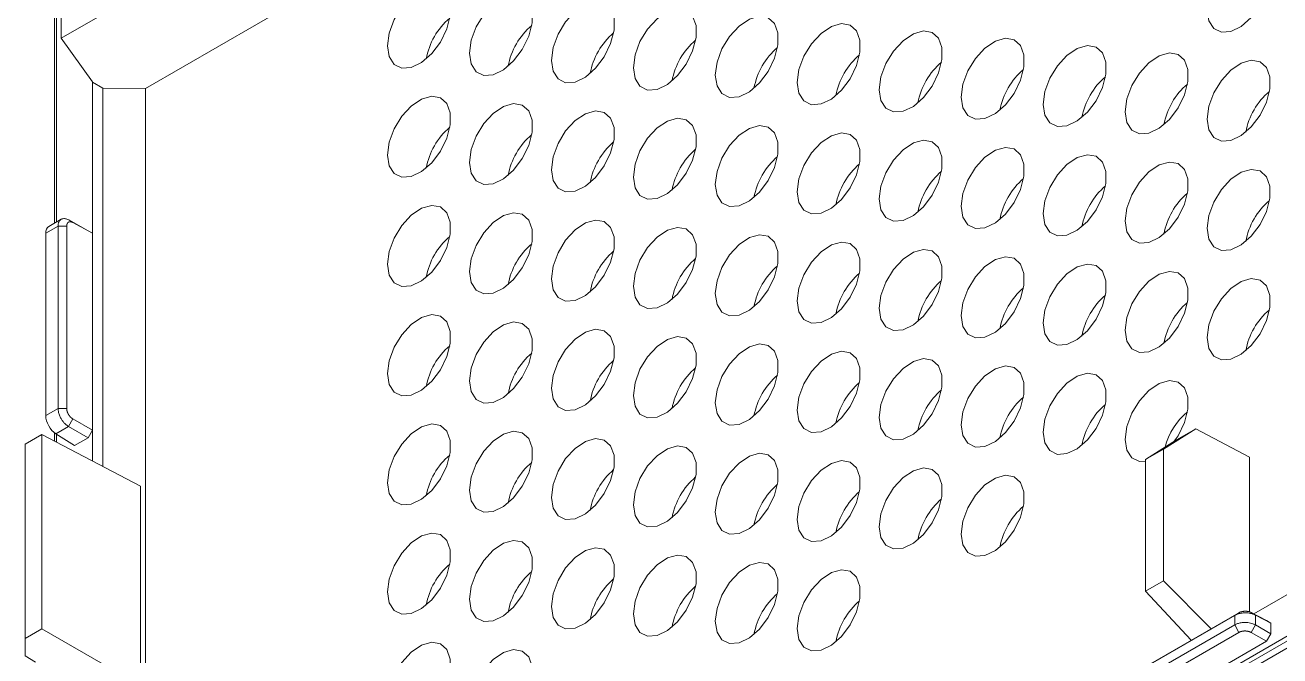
# Model space of a CAD drawing. Header units: millimetres. Extents: x 2 to 295, y 1 to 209.
# Drawn here: x 225.24 to 246.33, y 66.47 to 77.08 of the extents above; entities that cross this region are included whole.
import ezdxf

# ---------------------------------------------------------------- set-up
doc = ezdxf.new("R2010")
doc.units = ezdxf.units.MM

msp = doc.modelspace()

# ---------------------------------------------------------------- linework, layer by layer
at = {"color": 7, "linetype": 'Continuous', "lineweight": 15}
for p, q in [((225.7331, 79.0066), (225.7331, 73.7539)), ((225.7669, 78.9843), (225.7669, 73.7734)), ((225.8417, 76.8654), (227.7612, 77.9736)), ((227.2619, 76.0154), (229.7503, 77.452)), ((225.8417, 77.2125), (225.8417, 76.8654)), ((225.8417, 76.8654), (226.372, 76.1279)), ((227.4286, 55.827), (262.7839, 76.2372)), ((227.4993, 55.7843), (262.8546, 76.1945)), ((226.3681, 76.1257), (226.372, 76.1279)), ((226.3681, 73.5831), (226.3681, 76.1257)), ((226.5428, 76.0248), (226.3681, 76.1257)), ((226.5428, 76.0248), (226.5428, 69.6599)), ((226.5428, 76.0248), (227.2619, 76.0154)), ((227.2619, 76.0154), (227.2619, 57.0373)), ((227.4993, 55.6655), (262.8546, 76.0757)), ((225.7912, 73.7029), (225.5839, 73.5832)), ((225.8454, 73.8187), (225.6345, 73.697)), ((225.7912, 70.6363), (225.7912, 73.7029)), ((225.7912, 73.7029), (225.9359, 73.7029)), ((225.9359, 73.7029), (225.9359, 70.6363)), ((225.9703, 73.8063), (226.041, 73.7636)), ((225.9703, 73.8063), (226.2957, 73.6268)), ((226.3681, 73.5831), (226.041, 73.7636)), ((226.2957, 73.6268), (226.3681, 73.5831)), ((225.5839, 73.5832), (225.5839, 70.5166)), ((226.3681, 70.2707), (226.3681, 73.5831)), ((225.5839, 70.5166), (225.7912, 70.6363)), ((225.7912, 70.6363), (225.9359, 70.6363)), ((225.9662, 70.3338), (226.0386, 70.461)), ((226.0386, 70.461), (226.3681, 70.2707)), ((225.9662, 70.3338), (225.7527, 70.2105)), ((226.2958, 70.1436), (225.9662, 70.3338)), ((226.3681, 70.2707), (226.2958, 70.1436)), ((226.3681, 69.7518), (226.3681, 70.2707)), ((244.9149, 70.2943), (244.3726, 69.9527)), ((244.5903, 70.1069), (244.9149, 70.2943)), ((245.819, 69.8187), (244.9149, 70.2943)), ((225.5196, 70.1982), (225.2368, 70.0349)), ((225.2368, 70.0349), (225.2368, 66.7687)), ((225.5196, 66.932), (225.5196, 70.1982)), ((227.1741, 69.3278), (225.5196, 70.1982)), ((225.7331, 70.2242), (225.7331, 70.0858)), ((226.0676, 70.0118), (225.7527, 70.2105)), ((225.7669, 70.2016), (225.7669, 70.0681)), ((226.2958, 70.1436), (226.0676, 70.0118)), ((244.0721, 69.7793), (244.5903, 70.1069)), ((244.3726, 69.9527), (244.0721, 69.7793)), ((244.3726, 67.7361), (244.3726, 69.9527)), ((244.0721, 69.7793), (244.0721, 67.5626)), ((245.819, 67.2137), (245.819, 69.8187)), ((227.1741, 65.9768), (227.1741, 69.3278)), ((247.1828, 67.9251), (245.8923, 67.1801)), ((244.0721, 67.5626), (244.3726, 67.7361)), ((244.3726, 67.7361), (245.175, 66.9311)), ((244.8388, 66.7371), (244.0721, 67.5626)), ((245.5699, 67.1553), (243.7942, 66.1302)), ((243.8648, 66.1748), (245.6405, 67.1999)), ((245.6405, 67.1999), (245.5699, 67.1553)), ((245.5699, 66.9958), (245.5699, 67.1553)), ((245.847, 67.2039), (245.9194, 67.1602)), ((245.847, 67.2039), (246.1042, 67.0686)), ((245.9194, 67.1602), (245.9194, 66.9954)), ((246.1766, 67.0249), (245.9194, 67.1602)), ((225.2368, 66.7687), (225.5196, 66.932)), ((227.1741, 65.9768), (225.5196, 66.932)), ((243.7942, 65.9707), (245.5699, 66.9958)), ((245.6405, 66.8696), (243.8648, 65.8445)), ((245.6405, 66.8696), (245.5699, 66.9958)), ((245.847, 66.8682), (245.9194, 66.9954)), ((246.1042, 66.7197), (245.847, 66.8682)), ((245.9194, 66.9954), (246.1766, 66.8469)), ((246.1042, 67.0686), (246.1766, 67.0249)), ((246.1766, 66.8469), (246.1766, 67.0249)), ((225.2368, 66.7687), (225.2368, 66.4765)), ((244.1083, 65.5676), (246.1042, 66.7197)), ((246.1766, 66.8469), (246.1042, 66.7197)), ((225.2368, 66.4765), (225.4135, 66.3698))]:
    msp.add_line(p, q, dxfattribs=at)
at = {"color": 7, "linetype": 'Continuous', "lineweight": 15, "flags": 128}
for points in [[(245.1063, 77.3413), (245.135, 77.5567), (245.2181, 77.782), (245.3465, 77.9927), (245.5064, 78.1659), (245.6804, 78.283), (245.8496, 78.3312), (245.9958, 78.3053), (246.103, 78.2081), (246.1597, 78.0502), (246.1597, 77.8486), (246.103, 77.6252), (245.9958, 77.4042), (245.8496, 77.2096), (245.6804, 77.0624), (245.5064, 76.9786), (245.3465, 76.9673), (245.2181, 77.0297), (245.135, 77.159), (245.1063, 77.3413)], [(231.3279, 76.736), (231.3566, 76.9515), (231.4397, 77.1767), (231.5682, 77.3874), (231.728, 77.5607), (231.902, 77.6778), (232.0713, 77.726), (232.2174, 77.7001), (232.3246, 77.6029), (232.3813, 77.445), (232.3813, 77.2434), (232.3246, 77.02), (232.2174, 76.799), (232.0713, 76.6043), (231.902, 76.4572), (231.728, 76.3734), (231.5682, 76.3621), (231.4397, 76.4244), (231.3566, 76.5538), (231.3279, 76.736)], [(232.7057, 76.6128), (232.7345, 76.8283), (232.8176, 77.0535), (232.946, 77.2642), (233.1059, 77.4375), (233.2799, 77.5546), (233.4491, 77.6028), (233.5952, 77.5769), (233.7025, 77.4797), (233.7592, 77.3218), (233.7592, 77.1202), (233.7025, 76.8968), (233.5952, 76.6758), (233.4491, 76.4812), (233.2799, 76.334), (233.1059, 76.2502), (232.946, 76.2389), (232.8176, 76.3012), (232.7345, 76.4306), (232.7057, 76.6128)], [(234.0836, 76.4896), (234.1123, 76.7051), (234.1954, 76.9303), (234.3238, 77.141), (234.4837, 77.3143), (234.6577, 77.4314), (234.8269, 77.4796), (234.9731, 77.4537), (235.0803, 77.3565), (235.137, 77.1986), (235.137, 76.997), (235.0803, 76.7736), (234.9731, 76.5526), (234.8269, 76.358), (234.6577, 76.2108), (234.4837, 76.127), (234.3238, 76.1157), (234.1954, 76.178), (234.1123, 76.3074), (234.0836, 76.4896)], [(235.4614, 76.3664), (235.4901, 76.5819), (235.5732, 76.8071), (235.7017, 77.0178), (235.8615, 77.1911), (236.0355, 77.3082), (236.2048, 77.3564), (236.3509, 77.3305), (236.4581, 77.2333), (236.5148, 77.0754), (236.5148, 76.8738), (236.4581, 76.6504), (236.3509, 76.4294), (236.2048, 76.2348), (236.0355, 76.0876), (235.8615, 76.0038), (235.7017, 75.9925), (235.5732, 76.0549), (235.4901, 76.1842), (235.4614, 76.3664)], [(236.8392, 76.2432), (236.868, 76.4587), (236.9511, 76.6839), (237.0795, 76.8946), (237.2394, 77.0679), (237.4134, 77.185), (237.5826, 77.2332), (237.7288, 77.2073), (237.836, 77.1101), (237.8927, 76.9522), (237.8927, 76.7506), (237.836, 76.5272), (237.7288, 76.3062), (237.5826, 76.1116), (237.4134, 75.9644), (237.2394, 75.8806), (237.0795, 75.8693), (236.9511, 75.9317), (236.868, 76.061), (236.8392, 76.2432)], [(238.2171, 76.12), (238.2458, 76.3355), (238.3289, 76.5607), (238.4573, 76.7714), (238.6172, 76.9447), (238.7912, 77.0618), (238.9604, 77.11), (239.1066, 77.0841), (239.2138, 76.9869), (239.2705, 76.829), (239.2705, 76.6274), (239.2138, 76.404), (239.1066, 76.183), (238.9604, 75.9884), (238.7912, 75.8412), (238.6172, 75.7574), (238.4573, 75.7461), (238.3289, 75.8085), (238.2458, 75.9378), (238.2171, 76.12)], [(239.5949, 75.9968), (239.6237, 76.2123), (239.7067, 76.4375), (239.8352, 76.6482), (239.9951, 76.8215), (240.169, 76.9386), (240.3383, 76.9868), (240.4844, 76.9609), (240.5917, 76.8637), (240.6483, 76.7058), (240.6483, 76.5042), (240.5917, 76.2808), (240.4844, 76.0598), (240.3383, 75.8652), (240.169, 75.718), (239.9951, 75.6342), (239.8352, 75.6229), (239.7067, 75.6853), (239.6237, 75.8146), (239.5949, 75.9968)], [(240.9728, 75.8736), (241.0015, 76.0891), (241.0846, 76.3143), (241.213, 76.525), (241.3729, 76.6983), (241.5469, 76.8154), (241.7161, 76.8636), (241.8623, 76.8377), (241.9695, 76.7405), (242.0262, 76.5826), (242.0262, 76.381), (241.9695, 76.1576), (241.8623, 75.9366), (241.7161, 75.742), (241.5469, 75.5948), (241.3729, 75.511), (241.213, 75.4997), (241.0846, 75.5621), (241.0015, 75.6914), (240.9728, 75.8736)], [(242.3506, 75.7504), (242.3793, 75.9659), (242.4624, 76.1911), (242.5909, 76.4018), (242.7507, 76.5751), (242.9247, 76.6922), (243.094, 76.7404), (243.2401, 76.7145), (243.3473, 76.6173), (243.404, 76.4594), (243.404, 76.2578), (243.3473, 76.0344), (243.2401, 75.8134), (243.094, 75.6188), (242.9247, 75.4716), (242.7507, 75.3878), (242.5909, 75.3765), (242.4624, 75.4389), (242.3793, 75.5682), (242.3506, 75.7504)], [(243.7284, 75.6272), (243.7572, 75.8427), (243.8403, 76.0679), (243.9687, 76.2786), (244.1286, 76.4519), (244.3026, 76.569), (244.4718, 76.6172), (244.6179, 76.5913), (244.7252, 76.4941), (244.7819, 76.3362), (244.7819, 76.1346), (244.7252, 75.9112), (244.6179, 75.6902), (244.4718, 75.4956), (244.3026, 75.3484), (244.1286, 75.2646), (243.9687, 75.2533), (243.8403, 75.3157), (243.7572, 75.445), (243.7284, 75.6272)], [(245.1063, 75.504), (245.135, 75.7195), (245.2181, 75.9447), (245.3465, 76.1554), (245.5064, 76.3287), (245.6804, 76.4458), (245.8496, 76.494), (245.9958, 76.4681), (246.103, 76.3709), (246.1597, 76.213), (246.1597, 76.0114), (246.103, 75.788), (245.9958, 75.567), (245.8496, 75.3724), (245.6804, 75.2252), (245.5064, 75.1414), (245.3465, 75.1301), (245.2181, 75.1925), (245.135, 75.3218), (245.1063, 75.504)], [(231.3279, 74.8988), (231.3566, 75.1143), (231.4397, 75.3395), (231.5682, 75.5502), (231.728, 75.7235), (231.902, 75.8406), (232.0713, 75.8888), (232.2174, 75.8629), (232.3246, 75.7657), (232.3813, 75.6078), (232.3813, 75.4062), (232.3246, 75.1828), (232.2174, 74.9618), (232.0713, 74.7671), (231.902, 74.6199), (231.728, 74.5362), (231.5682, 74.5248), (231.4397, 74.5872), (231.3566, 74.7166), (231.3279, 74.8988)], [(232.7057, 74.7756), (232.7345, 74.9911), (232.8176, 75.2163), (232.946, 75.427), (233.1059, 75.6003), (233.2799, 75.7174), (233.4491, 75.7656), (233.5952, 75.7397), (233.7025, 75.6425), (233.7592, 75.4846), (233.7592, 75.283), (233.7025, 75.0596), (233.5952, 74.8386), (233.4491, 74.6439), (233.2799, 74.4967), (233.1059, 74.413), (232.946, 74.4016), (232.8176, 74.464), (232.7345, 74.5934), (232.7057, 74.7756)], [(234.0836, 74.6524), (234.1123, 74.8679), (234.1954, 75.0931), (234.3238, 75.3038), (234.4837, 75.4771), (234.6577, 75.5942), (234.8269, 75.6424), (234.9731, 75.6165), (235.0803, 75.5193), (235.137, 75.3614), (235.137, 75.1598), (235.0803, 74.9364), (234.9731, 74.7154), (234.8269, 74.5207), (234.6577, 74.3735), (234.4837, 74.2898), (234.3238, 74.2784), (234.1954, 74.3408), (234.1123, 74.4702), (234.0836, 74.6524)], [(235.4614, 74.5292), (235.4901, 74.7447), (235.5732, 74.9699), (235.7017, 75.1806), (235.8615, 75.3539), (236.0355, 75.471), (236.2048, 75.5192), (236.3509, 75.4933), (236.4581, 75.3961), (236.5148, 75.2382), (236.5148, 75.0366), (236.4581, 74.8132), (236.3509, 74.5922), (236.2048, 74.3975), (236.0355, 74.2503), (235.8615, 74.1666), (235.7017, 74.1552), (235.5732, 74.2176), (235.4901, 74.347), (235.4614, 74.5292)], [(236.8392, 74.406), (236.868, 74.6215), (236.9511, 74.8467), (237.0795, 75.0574), (237.2394, 75.2307), (237.4134, 75.3478), (237.5826, 75.396), (237.7288, 75.3701), (237.836, 75.2729), (237.8927, 75.115), (237.8927, 74.9134), (237.836, 74.69), (237.7288, 74.469), (237.5826, 74.2743), (237.4134, 74.1271), (237.2394, 74.0434), (237.0795, 74.032), (236.9511, 74.0944), (236.868, 74.2238), (236.8392, 74.406)], [(238.2171, 74.2828), (238.2458, 74.4983), (238.3289, 74.7235), (238.4573, 74.9342), (238.6172, 75.1075), (238.7912, 75.2246), (238.9604, 75.2728), (239.1066, 75.2469), (239.2138, 75.1497), (239.2705, 74.9918), (239.2705, 74.7902), (239.2138, 74.5668), (239.1066, 74.3458), (238.9604, 74.1511), (238.7912, 74.0039), (238.6172, 73.9202), (238.4573, 73.9088), (238.3289, 73.9712), (238.2458, 74.1006), (238.2171, 74.2828)], [(239.5949, 74.1596), (239.6237, 74.3751), (239.7067, 74.6003), (239.8352, 74.811), (239.9951, 74.9843), (240.169, 75.1014), (240.3383, 75.1496), (240.4844, 75.1237), (240.5917, 75.0265), (240.6483, 74.8686), (240.6483, 74.667), (240.5917, 74.4436), (240.4844, 74.2226), (240.3383, 74.0279), (240.169, 73.8807), (239.9951, 73.797), (239.8352, 73.7856), (239.7067, 73.848), (239.6237, 73.9774), (239.5949, 74.1596)], [(240.9728, 74.0364), (241.0015, 74.2519), (241.0846, 74.4771), (241.213, 74.6878), (241.3729, 74.8611), (241.5469, 74.9782), (241.7161, 75.0264), (241.8623, 75.0005), (241.9695, 74.9033), (242.0262, 74.7454), (242.0262, 74.5438), (241.9695, 74.3204), (241.8623, 74.0994), (241.7161, 73.9047), (241.5469, 73.7575), (241.3729, 73.6738), (241.213, 73.6624), (241.0846, 73.7248), (241.0015, 73.8542), (240.9728, 74.0364)], [(242.3506, 73.9132), (242.3793, 74.1287), (242.4624, 74.3539), (242.5909, 74.5646), (242.7507, 74.7379), (242.9247, 74.855), (243.094, 74.9032), (243.2401, 74.8773), (243.3473, 74.7801), (243.404, 74.6222), (243.404, 74.4206), (243.3473, 74.1972), (243.2401, 73.9762), (243.094, 73.7815), (242.9247, 73.6343), (242.7507, 73.5506), (242.5909, 73.5392), (242.4624, 73.6016), (242.3793, 73.731), (242.3506, 73.9132)], [(243.7284, 73.79), (243.7572, 74.0055), (243.8403, 74.2307), (243.9687, 74.4414), (244.1286, 74.6147), (244.3026, 74.7318), (244.4718, 74.78), (244.6179, 74.7541), (244.7252, 74.6569), (244.7819, 74.499), (244.7819, 74.2974), (244.7252, 74.074), (244.6179, 73.853), (244.4718, 73.6583), (244.3026, 73.5111), (244.1286, 73.4274), (243.9687, 73.416), (243.8403, 73.4784), (243.7572, 73.6078), (243.7284, 73.79)], [(245.1063, 73.6668), (245.135, 73.8823), (245.2181, 74.1075), (245.3465, 74.3182), (245.5064, 74.4915), (245.6804, 74.6086), (245.8496, 74.6568), (245.9958, 74.6309), (246.103, 74.5337), (246.1597, 74.3758), (246.1597, 74.1742), (246.103, 73.9508), (245.9958, 73.7298), (245.8496, 73.5351), (245.6804, 73.388), (245.5064, 73.3042), (245.3465, 73.2928), (245.2181, 73.3552), (245.135, 73.4846), (245.1063, 73.6668)], [(231.3279, 73.0616), (231.3566, 73.277), (231.4397, 73.5023), (231.5682, 73.713), (231.728, 73.8863), (231.902, 74.0034), (232.0713, 74.0516), (232.2174, 74.0257), (232.3246, 73.9285), (232.3813, 73.7705), (232.3813, 73.5689), (232.3246, 73.3455), (232.2174, 73.1246), (232.0713, 72.9299), (231.902, 72.7827), (231.728, 72.6989), (231.5682, 72.6876), (231.4397, 72.75), (231.3566, 72.8793), (231.3279, 73.0616)], [(232.7057, 72.9384), (232.7345, 73.1538), (232.8176, 73.3791), (232.946, 73.5898), (233.1059, 73.7631), (233.2799, 73.8802), (233.4491, 73.9284), (233.5952, 73.9025), (233.7025, 73.8053), (233.7592, 73.6473), (233.7592, 73.4457), (233.7025, 73.2223), (233.5952, 73.0014), (233.4491, 72.8067), (233.2799, 72.6595), (233.1059, 72.5757), (232.946, 72.5644), (232.8176, 72.6268), (232.7345, 72.7561), (232.7057, 72.9384)], [(234.0836, 72.8152), (234.1123, 73.0306), (234.1954, 73.2559), (234.3238, 73.4666), (234.4837, 73.6399), (234.6577, 73.757), (234.8269, 73.8052), (234.9731, 73.7793), (235.0803, 73.6821), (235.137, 73.5241), (235.137, 73.3225), (235.0803, 73.0991), (234.9731, 72.8782), (234.8269, 72.6835), (234.6577, 72.5363), (234.4837, 72.4525), (234.3238, 72.4412), (234.1954, 72.5036), (234.1123, 72.6329), (234.0836, 72.8152)], [(235.4614, 72.692), (235.4901, 72.9074), (235.5732, 73.1327), (235.7017, 73.3434), (235.8615, 73.5167), (236.0355, 73.6338), (236.2048, 73.682), (236.3509, 73.6561), (236.4581, 73.5589), (236.5148, 73.4009), (236.5148, 73.1993), (236.4581, 72.9759), (236.3509, 72.755), (236.2048, 72.5603), (236.0355, 72.4131), (235.8615, 72.3293), (235.7017, 72.318), (235.5732, 72.3804), (235.4901, 72.5097), (235.4614, 72.692)], [(236.8392, 72.5688), (236.868, 72.7842), (236.9511, 73.0095), (237.0795, 73.2202), (237.2394, 73.3935), (237.4134, 73.5106), (237.5826, 73.5588), (237.7288, 73.5329), (237.836, 73.4357), (237.8927, 73.2777), (237.8927, 73.0761), (237.836, 72.8527), (237.7288, 72.6318), (237.5826, 72.4371), (237.4134, 72.2899), (237.2394, 72.2061), (237.0795, 72.1948), (236.9511, 72.2572), (236.868, 72.3865), (236.8392, 72.5688)], [(238.2171, 72.4456), (238.2458, 72.661), (238.3289, 72.8863), (238.4573, 73.097), (238.6172, 73.2703), (238.7912, 73.3874), (238.9604, 73.4356), (239.1066, 73.4097), (239.2138, 73.3125), (239.2705, 73.1545), (239.2705, 72.9529), (239.2138, 72.7295), (239.1066, 72.5086), (238.9604, 72.3139), (238.7912, 72.1667), (238.6172, 72.0829), (238.4573, 72.0716), (238.3289, 72.134), (238.2458, 72.2634), (238.2171, 72.4456)], [(239.5949, 72.3224), (239.6237, 72.5378), (239.7067, 72.7631), (239.8352, 72.9738), (239.9951, 73.1471), (240.169, 73.2642), (240.3383, 73.3124), (240.4844, 73.2865), (240.5917, 73.1893), (240.6483, 73.0313), (240.6483, 72.8297), (240.5917, 72.6063), (240.4844, 72.3854), (240.3383, 72.1907), (240.169, 72.0435), (239.9951, 71.9597), (239.8352, 71.9484), (239.7067, 72.0108), (239.6237, 72.1402), (239.5949, 72.3224)], [(240.9728, 72.1992), (241.0015, 72.4146), (241.0846, 72.6399), (241.213, 72.8506), (241.3729, 73.0239), (241.5469, 73.141), (241.7161, 73.1892), (241.8623, 73.1633), (241.9695, 73.0661), (242.0262, 72.9081), (242.0262, 72.7065), (241.9695, 72.4831), (241.8623, 72.2622), (241.7161, 72.0675), (241.5469, 71.9203), (241.3729, 71.8365), (241.213, 71.8252), (241.0846, 71.8876), (241.0015, 72.017), (240.9728, 72.1992)], [(242.3506, 72.076), (242.3793, 72.2914), (242.4624, 72.5167), (242.5909, 72.7274), (242.7507, 72.9007), (242.9247, 73.0178), (243.094, 73.066), (243.2401, 73.0401), (243.3473, 72.9429), (243.404, 72.7849), (243.404, 72.5833), (243.3473, 72.3599), (243.2401, 72.139), (243.094, 71.9443), (242.9247, 71.7971), (242.7507, 71.7133), (242.5909, 71.702), (242.4624, 71.7644), (242.3793, 71.8938), (242.3506, 72.076)], [(243.7284, 71.9528), (243.7572, 72.1682), (243.8403, 72.3935), (243.9687, 72.6042), (244.1286, 72.7775), (244.3026, 72.8946), (244.4718, 72.9428), (244.6179, 72.9169), (244.7252, 72.8197), (244.7819, 72.6617), (244.7819, 72.4601), (244.7252, 72.2367), (244.6179, 72.0158), (244.4718, 71.8211), (244.3026, 71.6739), (244.1286, 71.5901), (243.9687, 71.5788), (243.8403, 71.6412), (243.7572, 71.7706), (243.7284, 71.9528)], [(245.1063, 71.8296), (245.135, 72.045), (245.2181, 72.2703), (245.3465, 72.481), (245.5064, 72.6543), (245.6804, 72.7714), (245.8496, 72.8196), (245.9958, 72.7937), (246.103, 72.6965), (246.1597, 72.5385), (246.1597, 72.3369), (246.103, 72.1135), (245.9958, 71.8926), (245.8496, 71.6979), (245.6804, 71.5507), (245.5064, 71.4669), (245.3465, 71.4556), (245.2181, 71.518), (245.135, 71.6474), (245.1063, 71.8296)], [(231.3279, 71.2244), (231.3566, 71.4398), (231.4397, 71.6651), (231.5682, 71.8758), (231.728, 72.0491), (231.902, 72.1661), (232.0713, 72.2143), (232.2174, 72.1885), (232.3246, 72.0913), (232.3813, 71.9333), (232.3813, 71.7317), (232.3246, 71.5083), (232.2174, 71.2873), (232.0713, 71.0927), (231.902, 70.9455), (231.728, 70.8617), (231.5682, 70.8504), (231.4397, 70.9128), (231.3566, 71.0421), (231.3279, 71.2244)], [(232.7057, 71.1012), (232.7345, 71.3166), (232.8176, 71.5419), (232.946, 71.7526), (233.1059, 71.9259), (233.2799, 72.0429), (233.4491, 72.0911), (233.5952, 72.0653), (233.7025, 71.9681), (233.7592, 71.8101), (233.7592, 71.6085), (233.7025, 71.3851), (233.5952, 71.1641), (233.4491, 70.9695), (233.2799, 70.8223), (233.1059, 70.7385), (232.946, 70.7272), (232.8176, 70.7896), (232.7345, 70.9189), (232.7057, 71.1012)], [(234.0836, 70.978), (234.1123, 71.1934), (234.1954, 71.4187), (234.3238, 71.6294), (234.4837, 71.8027), (234.6577, 71.9197), (234.8269, 71.9679), (234.9731, 71.9421), (235.0803, 71.8449), (235.137, 71.6869), (235.137, 71.4853), (235.0803, 71.2619), (234.9731, 71.0409), (234.8269, 70.8463), (234.6577, 70.6991), (234.4837, 70.6153), (234.3238, 70.604), (234.1954, 70.6664), (234.1123, 70.7957), (234.0836, 70.978)], [(235.4614, 70.8548), (235.4901, 71.0702), (235.5732, 71.2955), (235.7017, 71.5062), (235.8615, 71.6795), (236.0355, 71.7965), (236.2048, 71.8448), (236.3509, 71.8189), (236.4581, 71.7217), (236.5148, 71.5637), (236.5148, 71.3621), (236.4581, 71.1387), (236.3509, 70.9177), (236.2048, 70.7231), (236.0355, 70.5759), (235.8615, 70.4921), (235.7017, 70.4808), (235.5732, 70.5432), (235.4901, 70.6725), (235.4614, 70.8548)], [(236.8392, 70.7316), (236.868, 70.947), (236.9511, 71.1723), (237.0795, 71.383), (237.2394, 71.5563), (237.4134, 71.6733), (237.5826, 71.7216), (237.7288, 71.6957), (237.836, 71.5985), (237.8927, 71.4405), (237.8927, 71.2389), (237.836, 71.0155), (237.7288, 70.7945), (237.5826, 70.5999), (237.4134, 70.4527), (237.2394, 70.3689), (237.0795, 70.3576), (236.9511, 70.42), (236.868, 70.5493), (236.8392, 70.7316)], [(238.2171, 70.6084), (238.2458, 70.8238), (238.3289, 71.0491), (238.4573, 71.2598), (238.6172, 71.4331), (238.7912, 71.5501), (238.9604, 71.5984), (239.1066, 71.5725), (239.2138, 71.4753), (239.2705, 71.3173), (239.2705, 71.1157), (239.2138, 70.8923), (239.1066, 70.6713), (238.9604, 70.4767), (238.7912, 70.3295), (238.6172, 70.2457), (238.4573, 70.2344), (238.3289, 70.2968), (238.2458, 70.4261), (238.2171, 70.6084)], [(239.5949, 70.4852), (239.6237, 70.7006), (239.7067, 70.9259), (239.8352, 71.1366), (239.9951, 71.3099), (240.169, 71.4269), (240.3383, 71.4752), (240.4844, 71.4493), (240.5917, 71.3521), (240.6483, 71.1941), (240.6483, 70.9925), (240.5917, 70.7691), (240.4844, 70.5481), (240.3383, 70.3535), (240.169, 70.2063), (239.9951, 70.1225), (239.8352, 70.1112), (239.7067, 70.1736), (239.6237, 70.3029), (239.5949, 70.4852)], [(240.9728, 70.362), (241.0015, 70.5774), (241.0846, 70.8027), (241.213, 71.0134), (241.3729, 71.1867), (241.5469, 71.3037), (241.7161, 71.352), (241.8623, 71.3261), (241.9695, 71.2289), (242.0262, 71.0709), (242.0262, 70.8693), (241.9695, 70.6459), (241.8623, 70.4249), (241.7161, 70.2303), (241.5469, 70.0831), (241.3729, 69.9993), (241.213, 69.988), (241.0846, 70.0504), (241.0015, 70.1797), (240.9728, 70.362)], [(242.3506, 70.2388), (242.3793, 70.4542), (242.4624, 70.6795), (242.5909, 70.8902), (242.7507, 71.0635), (242.9247, 71.1805), (243.094, 71.2288), (243.2401, 71.2029), (243.3473, 71.1057), (243.404, 70.9477), (243.404, 70.7461), (243.3473, 70.5227), (243.2401, 70.3017), (243.094, 70.1071), (242.9247, 69.9599), (242.7507, 69.8761), (242.5909, 69.8648), (242.4624, 69.9272), (242.3793, 70.0565), (242.3506, 70.2388)], [(243.7284, 70.1156), (243.7572, 70.331), (243.8403, 70.5563), (243.9687, 70.767), (244.1286, 70.9403), (244.3026, 71.0573), (244.4718, 71.1056), (244.6179, 71.0797), (244.7252, 70.9825), (244.7819, 70.8245), (244.7819, 70.6229), (244.7252, 70.3995), (244.6179, 70.1785), (244.5547, 70.0844)], [(231.3279, 69.3872), (231.3566, 69.6026), (231.4397, 69.8279), (231.5682, 70.0386), (231.728, 70.2118), (231.902, 70.3289), (232.0713, 70.3771), (232.2174, 70.3512), (232.3246, 70.2541), (232.3813, 70.0961), (232.3813, 69.8945), (232.3246, 69.6711), (232.2174, 69.4501), (232.0713, 69.2555), (231.902, 69.1083), (231.728, 69.0245), (231.5682, 69.0132), (231.4397, 69.0756), (231.3566, 69.2049), (231.3279, 69.3872)], [(232.7057, 69.264), (232.7345, 69.4794), (232.8176, 69.7047), (232.946, 69.9154), (233.1059, 70.0886), (233.2799, 70.2057), (233.4491, 70.2539), (233.5952, 70.228), (233.7025, 70.1309), (233.7592, 69.9729), (233.7592, 69.7713), (233.7025, 69.5479), (233.5952, 69.3269), (233.4491, 69.1323), (233.2799, 68.9851), (233.1059, 68.9013), (232.946, 68.89), (232.8176, 68.9524), (232.7345, 69.0817), (232.7057, 69.264)], [(234.0836, 69.1408), (234.1123, 69.3562), (234.1954, 69.5815), (234.3238, 69.7922), (234.4837, 69.9654), (234.6577, 70.0825), (234.8269, 70.1307), (234.9731, 70.1048), (235.0803, 70.0077), (235.137, 69.8497), (235.137, 69.6481), (235.0803, 69.4247), (234.9731, 69.2037), (234.8269, 69.0091), (234.6577, 68.8619), (234.4837, 68.7781), (234.3238, 68.7668), (234.1954, 68.8292), (234.1123, 68.9585), (234.0836, 69.1408)], [(244.0721, 69.7408), (243.9687, 69.7416), (243.8403, 69.804), (243.7572, 69.9333), (243.7284, 70.1156)], [(235.4614, 69.0176), (235.4901, 69.233), (235.5732, 69.4583), (235.7017, 69.669), (235.8615, 69.8422), (236.0355, 69.9593), (236.2048, 70.0075), (236.3509, 69.9816), (236.4581, 69.8845), (236.5148, 69.7265), (236.5148, 69.5249), (236.4581, 69.3015), (236.3509, 69.0805), (236.2048, 68.8859), (236.0355, 68.7387), (235.8615, 68.6549), (235.7017, 68.6436), (235.5732, 68.706), (235.4901, 68.8353), (235.4614, 69.0176)], [(236.8392, 68.8944), (236.868, 69.1098), (236.9511, 69.3351), (237.0795, 69.5458), (237.2394, 69.719), (237.4134, 69.8361), (237.5826, 69.8843), (237.7288, 69.8584), (237.836, 69.7613), (237.8927, 69.6033), (237.8927, 69.4017), (237.836, 69.1783), (237.7288, 68.9573), (237.5826, 68.7627), (237.4134, 68.6155), (237.2394, 68.5317), (237.0795, 68.5204), (236.9511, 68.5828), (236.868, 68.7121), (236.8392, 68.8944)], [(238.2171, 68.7712), (238.2458, 68.9866), (238.3289, 69.2119), (238.4573, 69.4226), (238.6172, 69.5958), (238.7912, 69.7129), (238.9604, 69.7611), (239.1066, 69.7352), (239.2138, 69.6381), (239.2705, 69.4801), (239.2705, 69.2785), (239.2138, 69.0551), (239.1066, 68.8341), (238.9604, 68.6395), (238.7912, 68.4923), (238.6172, 68.4085), (238.4573, 68.3972), (238.3289, 68.4596), (238.2458, 68.5889), (238.2171, 68.7712)], [(239.5949, 68.648), (239.6237, 68.8634), (239.7067, 69.0887), (239.8352, 69.2994), (239.9951, 69.4726), (240.169, 69.5897), (240.3383, 69.6379), (240.4844, 69.612), (240.5917, 69.5149), (240.6483, 69.3569), (240.6483, 69.1553), (240.5917, 68.9319), (240.4844, 68.7109), (240.3383, 68.5163), (240.169, 68.3691), (239.9951, 68.2853), (239.8352, 68.274), (239.7067, 68.3364), (239.6237, 68.4657), (239.5949, 68.648)], [(240.9728, 68.5248), (241.0015, 68.7402), (241.0846, 68.9655), (241.213, 69.1762), (241.3729, 69.3494), (241.5469, 69.4665), (241.7161, 69.5147), (241.8623, 69.4888), (241.9695, 69.3917), (242.0262, 69.2337), (242.0262, 69.0321), (241.9695, 68.8087), (241.8623, 68.5877), (241.7161, 68.3931), (241.5469, 68.2459), (241.3729, 68.1621), (241.213, 68.1508), (241.0846, 68.2132), (241.0015, 68.3425), (240.9728, 68.5248)], [(231.3279, 67.55), (231.3566, 67.7654), (231.4397, 67.9907), (231.5682, 68.2013), (231.728, 68.3746), (231.902, 68.4917), (232.0713, 68.5399), (232.2174, 68.514), (232.3246, 68.4168), (232.3813, 68.2589), (232.3813, 68.0573), (232.3246, 67.8339), (232.2174, 67.6129), (232.0713, 67.4183), (231.902, 67.2711), (231.728, 67.1873), (231.5682, 67.176), (231.4397, 67.2384), (231.3566, 67.3677), (231.3279, 67.55)], [(232.7057, 67.4268), (232.7345, 67.6422), (232.8176, 67.8675), (232.946, 68.0781), (233.1059, 68.2514), (233.2799, 68.3685), (233.4491, 68.4167), (233.5952, 68.3908), (233.7025, 68.2936), (233.7592, 68.1357), (233.7592, 67.9341), (233.7025, 67.7107), (233.5952, 67.4897), (233.4491, 67.2951), (233.2799, 67.1479), (233.1059, 67.0641), (232.946, 67.0528), (232.8176, 67.1152), (232.7345, 67.2445), (232.7057, 67.4268)], [(234.0836, 67.3036), (234.1123, 67.519), (234.1954, 67.7443), (234.3238, 67.9549), (234.4837, 68.1282), (234.6577, 68.2453), (234.8269, 68.2935), (234.9731, 68.2676), (235.0803, 68.1704), (235.137, 68.0125), (235.137, 67.8109), (235.0803, 67.5875), (234.9731, 67.3665), (234.8269, 67.1719), (234.6577, 67.0247), (234.4837, 66.9409), (234.3238, 66.9296), (234.1954, 66.992), (234.1123, 67.1213), (234.0836, 67.3036)], [(235.4614, 67.1804), (235.4901, 67.3958), (235.5732, 67.6211), (235.7017, 67.8317), (235.8615, 68.005), (236.0355, 68.1221), (236.2048, 68.1703), (236.3509, 68.1444), (236.4581, 68.0472), (236.5148, 67.8893), (236.5148, 67.6877), (236.4581, 67.4643), (236.3509, 67.2433), (236.2048, 67.0487), (236.0355, 66.9015), (235.8615, 66.8177), (235.7017, 66.8064), (235.5732, 66.8688), (235.4901, 66.9981), (235.4614, 67.1804)], [(236.8392, 67.0572), (236.868, 67.2726), (236.9511, 67.4979), (237.0795, 67.7085), (237.2394, 67.8818), (237.4134, 67.9989), (237.5826, 68.0471), (237.7288, 68.0212), (237.836, 67.924), (237.8927, 67.7661), (237.8927, 67.5645), (237.836, 67.3411), (237.7288, 67.1201), (237.5826, 66.9255), (237.4134, 66.7783), (237.2394, 66.6945), (237.0795, 66.6832), (236.9511, 66.7456), (236.868, 66.8749), (236.8392, 67.0572)], [(238.2171, 66.934), (238.2458, 67.1494), (238.3289, 67.3747), (238.4573, 67.5853), (238.6172, 67.7586), (238.7912, 67.8757), (238.9604, 67.9239), (239.1066, 67.898), (239.2138, 67.8008), (239.2705, 67.6429), (239.2705, 67.4413), (239.2138, 67.2179), (239.1066, 66.9969), (238.9604, 66.8023), (238.7912, 66.6551), (238.6172, 66.5713), (238.4573, 66.56), (238.3289, 66.6224), (238.2458, 66.7517), (238.2171, 66.934)], [(231.3279, 65.7127), (231.3566, 65.9282), (231.4397, 66.1534), (231.5682, 66.3641), (231.728, 66.5374), (231.902, 66.6545), (232.0713, 66.7027), (232.2174, 66.6768), (232.3246, 66.5796), (232.3813, 66.4217), (232.3813, 66.2201), (232.3246, 65.9967), (232.2174, 65.7757), (232.0713, 65.581), (231.902, 65.4339), (231.728, 65.3501), (231.5682, 65.3388), (231.4397, 65.4011), (231.3566, 65.5305), (231.3279, 65.7127)], [(232.7057, 65.5895), (232.7345, 65.805), (232.8176, 66.0302), (232.946, 66.2409), (233.1059, 66.4142), (233.2799, 66.5313), (233.4491, 66.5795), (233.5952, 66.5536), (233.7025, 66.4564), (233.7592, 66.2985), (233.7592, 66.0969), (233.7025, 65.8735), (233.5952, 65.6525), (233.4491, 65.4578), (233.2799, 65.3107), (233.1059, 65.2269), (232.946, 65.2156), (232.8176, 65.2779), (232.7345, 65.4073), (232.7057, 65.5895)]]:
    msp.add_lwpolyline(points, dxfattribs=at)
at = {"color": 7, "linetype": 'Continuous', "lineweight": 15}
for centre, radius, start, end in [((233.1548, 76.2937), 1.1974, 130.6435, 169.36187), ((234.5326, 76.1705), 1.1974, 130.6435, 169.36187), ((235.9105, 76.0473), 1.1974, 130.6435, 169.36187), ((237.2883, 75.9241), 1.1974, 130.6435, 169.36187), ((238.6661, 75.8009), 1.1974, 130.6435, 169.36187), ((240.044, 75.6777), 1.1974, 130.6435, 169.36187), ((241.4218, 75.5545), 1.1974, 130.6435, 169.36187), ((242.7996, 75.4313), 1.1974, 130.6435, 169.36187), ((244.1775, 75.3081), 1.1974, 130.6435, 169.36187), ((245.5553, 75.1849), 1.1974, 130.6435, 169.36187), ((246.9332, 75.0617), 1.1974, 130.6435, 169.36187), ((233.1548, 74.4565), 1.1974, 130.6435, 169.36187), ((234.5326, 74.3333), 1.1974, 130.6435, 169.36187), ((235.9105, 74.2101), 1.1974, 130.6435, 169.36187), ((237.2883, 74.0869), 1.1974, 130.6435, 169.36187), ((238.6661, 73.9637), 1.1974, 130.6435, 169.36187), ((240.044, 73.8405), 1.1974, 130.6435, 169.36187), ((241.4218, 73.7173), 1.1974, 130.6435, 169.36187), ((242.7996, 73.5941), 1.1974, 130.6435, 169.36187), ((244.1775, 73.4709), 1.1974, 130.6435, 169.36187), ((245.5553, 73.3477), 1.1974, 130.6435, 169.36187), ((246.9332, 73.2245), 1.1974, 130.6435, 169.36187), ((233.1548, 72.6193), 1.1974, 130.6435, 169.36187), ((234.5326, 72.4961), 1.1974, 130.6435, 169.36187), ((235.9105, 72.3729), 1.1974, 130.6435, 169.36187), ((237.2883, 72.2497), 1.1974, 130.6435, 169.36187), ((238.6661, 72.1265), 1.1974, 130.6435, 169.36187), ((240.044, 72.0033), 1.1974, 130.6435, 169.36187), ((241.4218, 71.8801), 1.1974, 130.6435, 169.36187), ((242.7996, 71.7569), 1.1974, 130.6435, 169.36187), ((244.1775, 71.6337), 1.1974, 130.6435, 169.36187), ((245.5553, 71.5105), 1.1974, 130.6435, 169.36187), ((246.9332, 71.3873), 1.1974, 130.6435, 169.36187), ((233.1548, 70.7821), 1.1974, 130.6435, 169.36187), ((234.5326, 70.6589), 1.1974, 130.6435, 169.36187), ((235.9105, 70.5357), 1.1974, 130.6435, 169.36187), ((237.2883, 70.4125), 1.1974, 130.6435, 169.36187), ((238.6661, 70.2893), 1.1974, 130.6435, 169.36187), ((240.044, 70.1661), 1.1974, 130.6435, 169.36187), ((241.4218, 70.0429), 1.1974, 130.6435, 169.36187), ((242.7996, 69.9197), 1.1974, 130.6435, 169.36187), ((244.1775, 69.7965), 1.1974, 130.6435, 169.36187), ((245.572, 69.6627), 1.2162, 130.91706, 164.5699), ((233.1548, 68.9448), 1.1974, 130.6435, 169.36187), ((234.5326, 68.8216), 1.1974, 130.6435, 169.36187), ((235.9105, 68.6984), 1.1974, 130.6435, 169.36187), ((237.2883, 68.5752), 1.1974, 130.6435, 169.36187), ((238.6661, 68.452), 1.1974, 130.6435, 169.36187), ((240.044, 68.3288), 1.1974, 130.6435, 169.36187), ((241.4218, 68.2056), 1.1974, 130.6435, 169.36187), ((242.7996, 68.0824), 1.1974, 130.6435, 169.36187), ((233.1548, 67.1076), 1.1974, 130.6435, 169.36187), ((234.5326, 66.9844), 1.1974, 130.6435, 169.36187), ((235.9105, 66.8612), 1.1974, 130.6435, 169.36187), ((237.2883, 66.738), 1.1974, 130.6435, 169.36187), ((238.6661, 66.6148), 1.1974, 130.6435, 169.36187), ((240.044, 66.4916), 1.1974, 130.6435, 169.36187)]:
    msp.add_arc(centre, radius, start, end, dxfattribs=at)
for centre, start_param, end_param in [((225.7566, 73.4788), 0.0108413, 0.7963207), ((225.7566, 70.4122), 0.7963207, 2.3444278)]:
    msp.add_ellipse(centre, major_axis=(-0.1208, 0.2189), ratio=0.5641369, start_param=start_param, end_param=end_param, dxfattribs=at)
for points, knots in [([(225.7912, 73.7029), (225.7915, 73.7112), (225.792, 73.7281), (225.7965, 73.7512), (225.8037, 73.7723), (225.814, 73.7909), (225.8272, 73.8065), (225.8452, 73.8199), (225.8697, 73.8293), (225.8991, 73.8307), (225.9332, 73.8245), (225.9567, 73.813), (225.9703, 73.8063)], [0, 0, 0, 0, 0.0795568, 0.1606392, 0.2432473, 0.3273812, 0.4130409, 0.5002266, 0.6190354, 0.7501254, 0.8545026, 1, 1, 1, 1]), ([(226.041, 73.7636), (226.0402, 73.7641), (226.0384, 73.765), (226.035, 73.7667), (226.0311, 73.7686), (226.0272, 73.7702), (226.0238, 73.7715), (226.0208, 73.7725), (226.0174, 73.7736), (226.0136, 73.7746), (226.0096, 73.7755), (226.0052, 73.7763), (226.0016, 73.7767), (225.9979, 73.777), (225.9943, 73.777), (225.9906, 73.7769), (225.9866, 73.7765), (225.9833, 73.776), (225.98, 73.7752), (225.9769, 73.7744), (225.9736, 73.7732), (225.9701, 73.7717), (225.9673, 73.7702), (225.9645, 73.7685), (225.9618, 73.7667), (225.9591, 73.7646), (225.9563, 73.762), (225.9541, 73.7596), (225.9519, 73.757), (225.9499, 73.7544), (225.9478, 73.7513), (225.9458, 73.7478), (225.9442, 73.7446), (225.9427, 73.7413), (225.9414, 73.7378), (225.9401, 73.734), (225.9389, 73.7296), (225.938, 73.7254), (225.9373, 73.7213), (225.9368, 73.7178), (225.9363, 73.7138), (225.936, 73.7095), (225.9359, 73.7057), (225.9359, 73.7037), (225.9359, 73.7029)], [0, 0, 0, 0, 0.0156278, 0.0312554, 0.0625084, 0.0875117, 0.1025143, 0.1250175, 0.1413467, 0.1658395, 0.1964542, 0.2178854, 0.2500302, 0.2663589, 0.2908509, 0.3214646, 0.342895, 0.3750385, 0.3913665, 0.4158574, 0.4464697, 0.4678991, 0.500041, 0.5163682, 0.5408579, 0.5714686, 0.5928969, 0.6250373, 0.6413637, 0.6658522, 0.6964615, 0.7178888, 0.7500278, 0.7663536, 0.7908411, 0.8214493, 0.8428759, 0.8750139, 0.9000111, 0.91501, 0.9375076, 0.9687526, 0.9866081, 1, 1, 1, 1]), ([(225.9662, 70.3338), (225.9592, 70.3382), (225.946, 70.3465), (225.9277, 70.361), (225.9123, 70.3748), (225.8918, 70.3954), (225.8676, 70.4245), (225.8377, 70.4702), (225.8123, 70.5236), (225.7945, 70.583), (225.7923, 70.6187), (225.7912, 70.6363)], [0, 0, 0, 0, 0.0763908, 0.1435861, 0.2015824, 0.2503769, 0.3812461, 0.5004604, 0.6728396, 0.8393534, 1, 1, 1, 1]), ([(225.9359, 70.6363), (225.9359, 70.6353), (225.9359, 70.6334), (225.9361, 70.6295), (225.9363, 70.625), (225.9369, 70.6189), (225.9377, 70.613), (225.9387, 70.6075), (225.9397, 70.6027), (225.9406, 70.5984), (225.942, 70.593), (225.9436, 70.5874), (225.9453, 70.5821), (225.9469, 70.5773), (225.9485, 70.5729), (225.9506, 70.5675), (225.953, 70.5619), (225.9554, 70.5567), (225.9577, 70.5519), (225.9599, 70.5476), (225.9627, 70.5424), (225.9657, 70.537), (225.9687, 70.532), (225.9716, 70.5275), (225.9742, 70.5235), (225.9776, 70.5186), (225.9812, 70.5136), (225.9847, 70.5091), (225.9881, 70.505), (225.9911, 70.5014), (225.9949, 70.497), (225.999, 70.4927), (226.0029, 70.4887), (226.0065, 70.4852), (226.0098, 70.4821), (226.0139, 70.4785), (226.0181, 70.4751), (226.0231, 70.4712), (226.0282, 70.4675), (226.0328, 70.4645), (226.0362, 70.4624), (226.0379, 70.4614), (226.0386, 70.461)], [0, 0, 0, 0, 0.0156238, 0.0312476, 0.0624929, 0.0874902, 0.1249833, 0.1535513, 0.170693, 0.1964047, 0.2178317, 0.2499706, 0.2785394, 0.2956816, 0.3213942, 0.342822, 0.3749622, 0.4035322, 0.4206752, 0.4463889, 0.4678177, 0.4999594, 0.5285308, 0.5456746, 0.5713896, 0.5928195, 0.6249628, 0.6535355, 0.6706802, 0.6963964, 0.7178272, 0.7499719, 0.7785458, 0.7956911, 0.8214083, 0.8428398, 0.8749855, 0.8999889, 0.9374912, 0.9687444, 0.9866046, 1, 1, 1, 1]), ([(245.9194, 67.1602), (245.912, 67.1639), (245.8982, 67.1708), (245.8765, 67.1789), (245.8568, 67.1848), (245.8288, 67.1916), (245.7914, 67.1973), (245.7369, 67.1994), (245.678, 67.194), (245.6176, 67.1792), (245.5856, 67.1631), (245.5699, 67.1553)], [0, 0, 0, 0, 0.0763909, 0.1435863, 0.2015827, 0.2503772, 0.3812465, 0.5004608, 0.67284, 0.8393536, 1, 1, 1, 1]), ([(245.6405, 67.1999), (245.6414, 67.2004), (245.6431, 67.2013), (245.6466, 67.2032), (245.6507, 67.2053), (245.655, 67.2072), (245.6588, 67.2089), (245.6629, 67.2106), (245.6673, 67.2122), (245.672, 67.2138), (245.6763, 67.2152), (245.6817, 67.2168), (245.6874, 67.2183), (245.6929, 67.2197), (245.6981, 67.2207), (245.7027, 67.2216), (245.7085, 67.2226), (245.7146, 67.2235), (245.7205, 67.2242), (245.7259, 67.2247), (245.7307, 67.2251), (245.7367, 67.2254), (245.743, 67.2257), (245.7489, 67.2257), (245.7544, 67.2256), (245.7593, 67.2255), (245.7653, 67.2252), (245.7714, 67.2247), (245.7773, 67.2241), (245.7825, 67.2234), (245.7873, 67.2227), (245.793, 67.2218), (245.7989, 67.2206), (245.8044, 67.2194), (245.8093, 67.2182), (245.8137, 67.217), (245.819, 67.2154), (245.8241, 67.2137), (245.8287, 67.2121), (245.8325, 67.2106), (245.8367, 67.2088), (245.8409, 67.2069), (245.8445, 67.2052), (245.8462, 67.2043), (245.847, 67.2039)], [0, 0, 0, 0, 0.0156237, 0.0312474, 0.0624925, 0.0874895, 0.1024884, 0.1249861, 0.1535539, 0.1706955, 0.196407, 0.2178338, 0.2499725, 0.2785411, 0.2956832, 0.3213956, 0.3428232, 0.3749631, 0.4035329, 0.4206758, 0.4463893, 0.4678179, 0.4999594, 0.5285306, 0.5456743, 0.5713891, 0.5928188, 0.6249618, 0.6535344, 0.6706789, 0.6963949, 0.7178256, 0.74997, 0.7785437, 0.7956889, 0.8214059, 0.8428372, 0.8749827, 0.8999859, 0.9149884, 0.9374916, 0.9687446, 0.9866047, 1, 1, 1, 1]), ([(245.5699, 66.9958), (245.5774, 66.9998), (245.5926, 67.008), (245.6187, 67.0181), (245.6472, 67.0264), (245.6779, 67.0326), (245.7103, 67.0364), (245.7479, 67.0379), (245.7915, 67.0355), (245.8359, 67.0278), (245.8804, 67.0149), (245.9052, 67.0025), (245.9194, 66.9954)], [0, 0, 0, 0, 0.0796711, 0.1608213, 0.2434509, 0.3275598, 0.4131482, 0.5002161, 0.6192949, 0.7501164, 0.856706, 1, 1, 1, 1]), ([(245.847, 66.8682), (245.8461, 66.8687), (245.8444, 66.8697), (245.8408, 66.8716), (245.8366, 66.8738), (245.8322, 66.8757), (245.8284, 66.8774), (245.8242, 66.8791), (245.8197, 66.8808), (245.815, 66.8824), (245.8106, 66.8838), (245.8052, 66.8854), (245.7994, 66.8869), (245.7938, 66.8882), (245.7887, 66.8893), (245.784, 66.8901), (245.7781, 66.8911), (245.772, 66.8919), (245.7661, 66.8926), (245.7607, 66.893), (245.7558, 66.8934), (245.7498, 66.8936), (245.7435, 66.8938), (245.7376, 66.8937), (245.7322, 66.8936), (245.7273, 66.8934), (245.7213, 66.8929), (245.7152, 66.8924), (245.7094, 66.8917), (245.7041, 66.8909), (245.6994, 66.8901), (245.6937, 66.889), (245.6879, 66.8877), (245.6825, 66.8864), (245.6776, 66.885), (245.6733, 66.8837), (245.6681, 66.882), (245.663, 66.8802), (245.6585, 66.8784), (245.6547, 66.8767), (245.6506, 66.8749), (245.6465, 66.8728), (245.643, 66.8709), (245.6413, 66.87), (245.6405, 66.8696)], [0, 0, 0, 0, 0.0156277, 0.0312554, 0.0625084, 0.0875117, 0.1025142, 0.1250174, 0.1535917, 0.1707371, 0.1964541, 0.2178853, 0.25003, 0.2786035, 0.2957483, 0.3214644, 0.3428948, 0.3750382, 0.4036105, 0.4207545, 0.4464694, 0.4678988, 0.5000407, 0.5286115, 0.5457547, 0.5714683, 0.5928966, 0.6250369, 0.6536064, 0.6707488, 0.6964613, 0.7178886, 0.7500276, 0.7785959, 0.7957377, 0.8214493, 0.8428759, 0.8750139, 0.9000111, 0.91501, 0.9375076, 0.9687527, 0.9866081, 1, 1, 1, 1])]:
    msp.add_open_spline(points, degree=3, knots=knots, dxfattribs=at)

doc.saveas('drawing.dxf')
